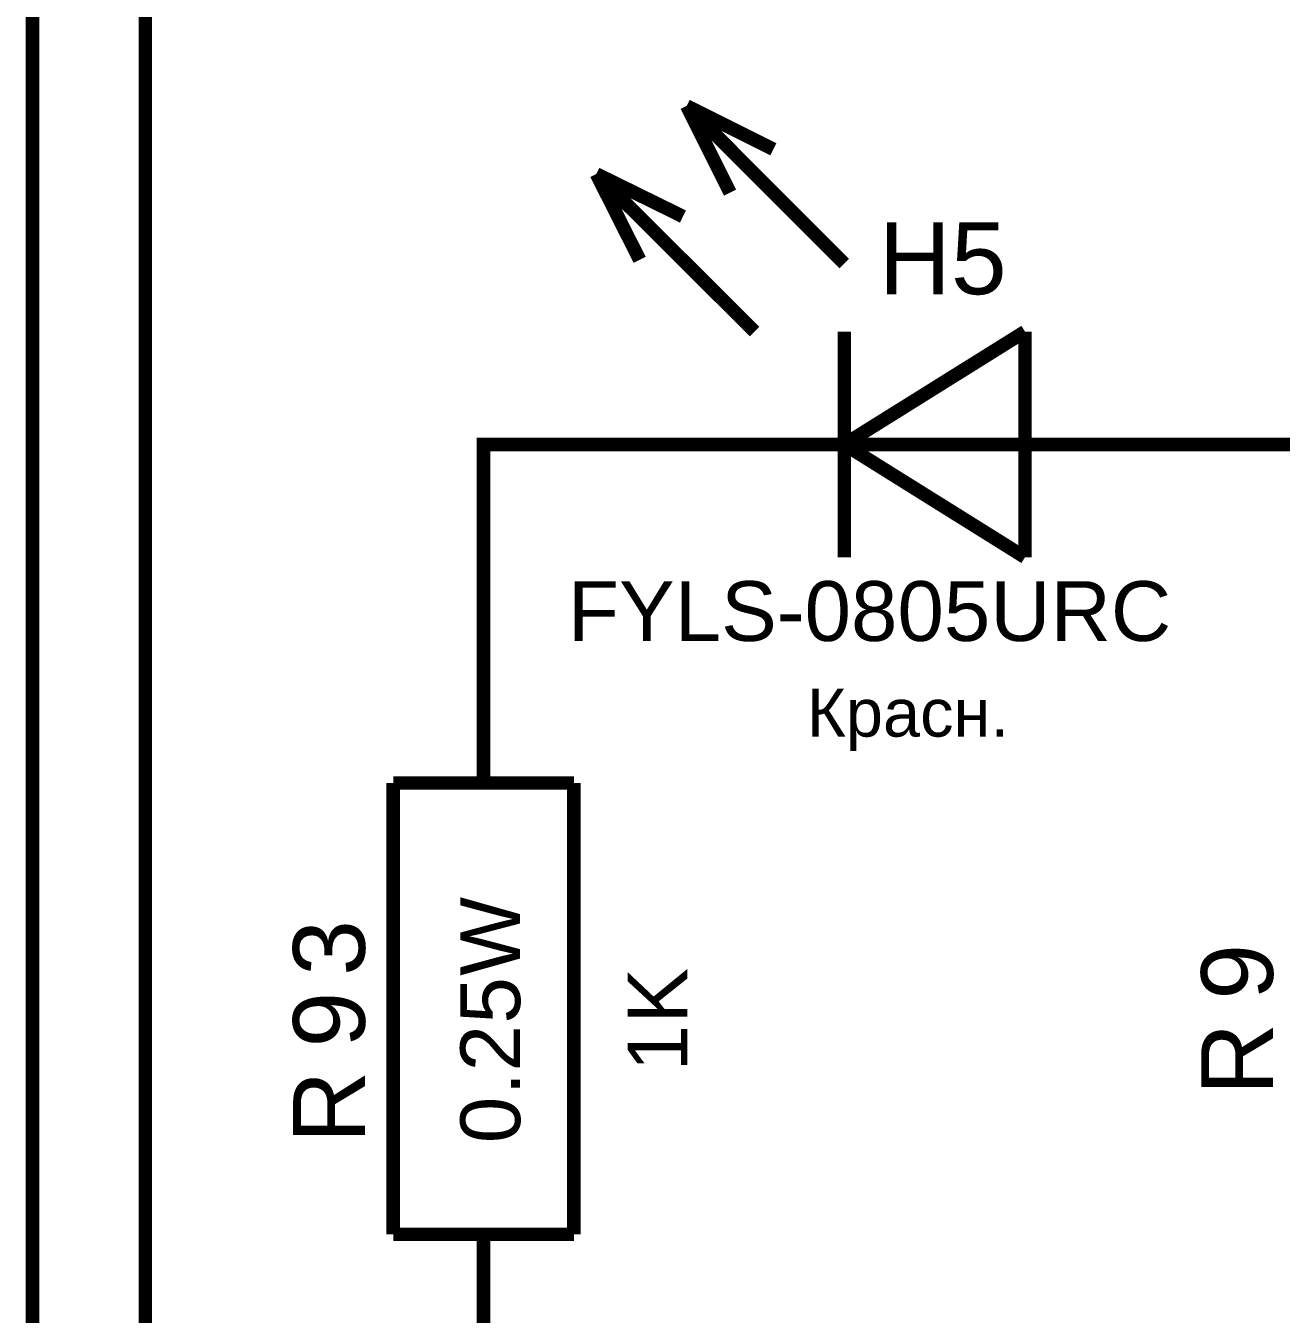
# Model space of a CAD drawing. Header units: millimetres. Extents: x -2024 to 917, y -725 to 13.
# Drawn here: x 456.93 to 484.76, y -578.07 to -549.52 of the extents above; entities that cross this region are included whole.
import ezdxf

# ---------------------------------------------------------------- set-up
doc = ezdxf.new("R2010")
doc.units = ezdxf.units.MM
doc.layers.add('Sheet', color=255, linetype='Continuous')
doc.styles.get("Standard").update_dxf_attribs({"font": 'arial.ttf'})

msp = doc.modelspace()

# ---------------------------------------------------------------- linework, layer by layer
at = {"layer": 'Sheet', "const_width": 0.3}
for points in [[(467.078, -638.79), (457.082, -638.79), (457.082, -538.791)], [(467.078, -581.298), (459.581, -581.298), (459.581, -538.791)], [(475.073, -554.787), (471.58, -551.293)], [(472.54, -553.214), (471.58, -551.293)], [(471.58, -551.293), (473.5, -552.254)], [(473.086, -556.294), (469.578, -552.8)], [(470.538, -554.704), (469.578, -552.8)], [(469.578, -552.8), (471.498, -553.744)], [(475.073, -558.794), (479.078, -556.294)], [(475.073, -556.294), (475.073, -561.295)], [(479.078, -556.294), (479.078, -561.295)], [(472.077, -558.794), (467.078, -558.794), (467.078, -563.795)], [(474.576, -558.794), (472.077, -558.794)], [(479.575, -558.794), (474.576, -558.794)], [(479.078, -561.295), (475.073, -558.794)], [(479.575, -558.794), (482.074, -558.794)], [(482.074, -558.794), (487.072, -558.794)], [(467.078, -566.295), (467.078, -563.795)], [(465.076, -566.295), (469.081, -566.295)], [(465.076, -576.297), (465.076, -566.295)], [(469.081, -576.297), (469.081, -566.295)], [(465.076, -576.297), (469.081, -576.297)], [(467.078, -576.297), (467.078, -578.797)]]:
    msp.add_lwpolyline(points, dxfattribs=at)

# ---------------------------------------------------------------- texts
at = {"layer": 'Sheet'}
for s, height, p in [('H5', 1.5897, (475.834, -555.466)), ('FYLS-0805URC', 1.32471, (468.949, -563.149)), ('Красн.', 1.0598, (474.245, -565.269))]:
    msp.add_text(s, height=height, dxfattribs=at).set_placement(p)
for s, height, p in [('W', 1.325, (467.889, -570.568)), ('3', 1.59, (464.447, -570.568)), ('9', 1.59, (484.573, -571.098)), ('K', 1.325, (471.597, -571.627)), ('5', 1.325, (467.889, -571.627)), ('9', 1.59, (464.447, -572.157)), ('2', 1.325, (467.889, -572.687)), ('1', 1.325, (471.597, -572.687)), ('R', 1.59, (484.573, -573.217)), ('R', 1.59, (464.447, -574.277)), ('.', 1.325, (467.889, -573.217)), ('0', 1.325, (467.889, -574.277))]:
    msp.add_text(s, height=height, rotation=90, dxfattribs=at).set_placement(p)

doc.saveas('drawing.dxf')
